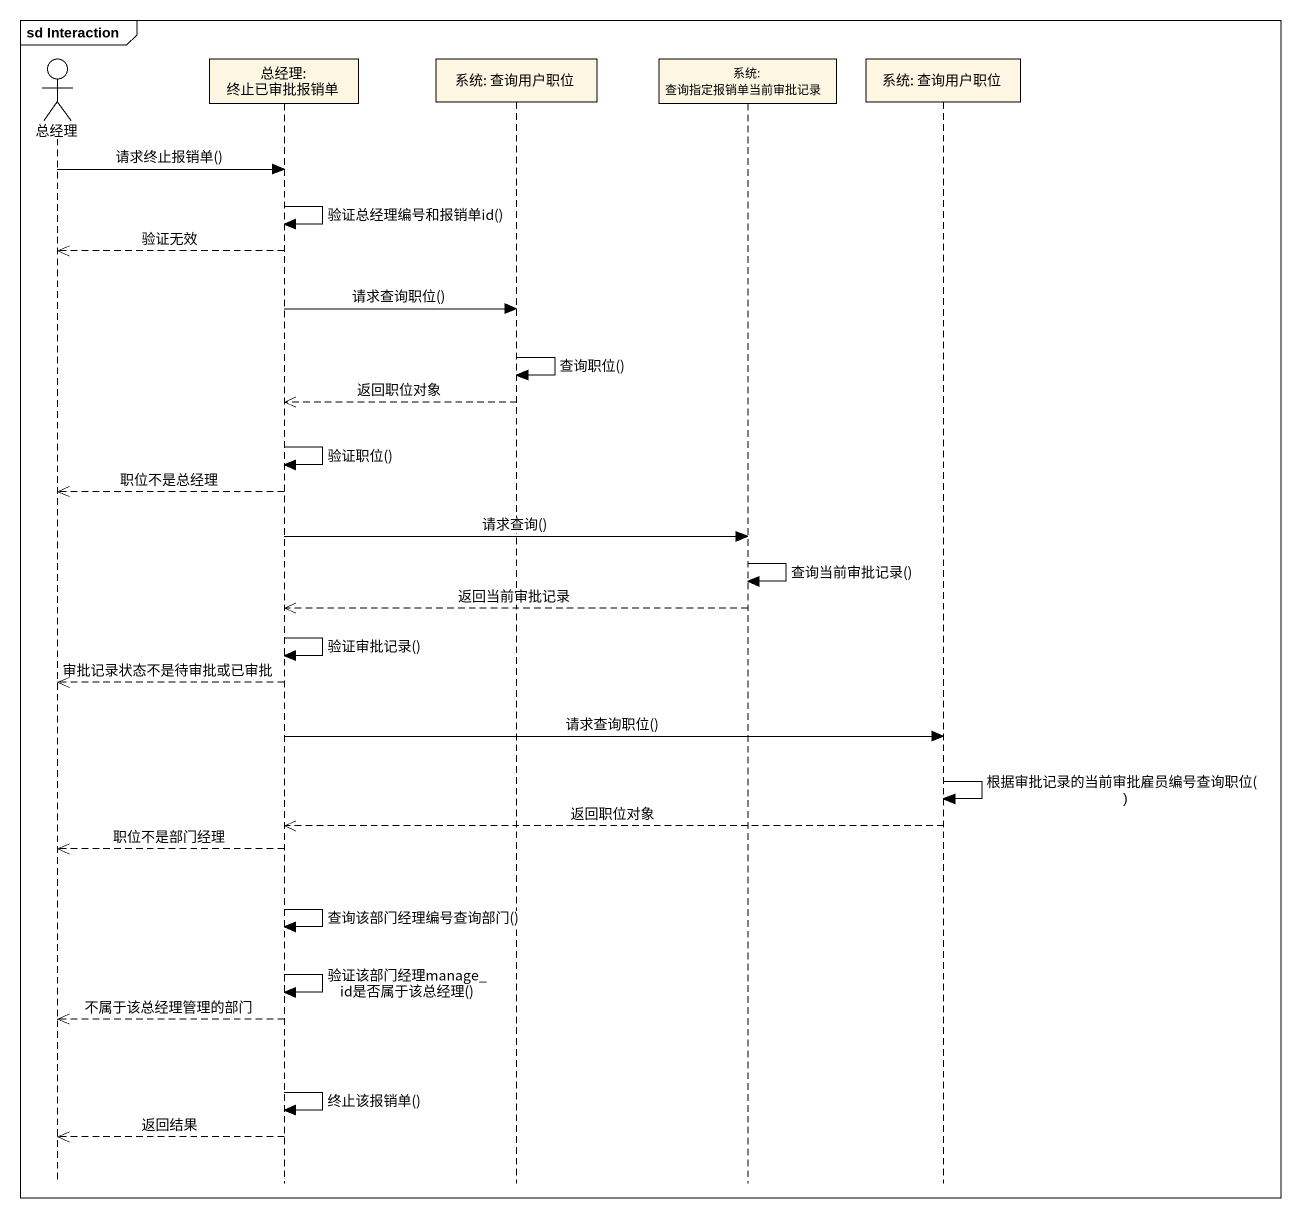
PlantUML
@startuml
mainframe sd Interaction
hide footbox
actor 总经理
participant "总经理: 终止已审批报销单" as 总经理_终止已审批报销单
participant "系统: 查询用户职位" as 系统_查询用户职位
participant "系统: 查询指定报销单当前审批记录" as 系统_查询指定报销单当前审批记录
participant "系统: 查询用户职位" as 系统_查询用户职位_2

总经理 -> 总经理_终止已审批报销单 : 请求终止报销单()
总经理_终止已审批报销单 -> 总经理_终止已审批报销单 : 验证总经理编号和报销单id()
总经理_终止已审批报销单 -->> 总经理 : 验证无效
总经理_终止已审批报销单 -> 系统_查询用户职位 : 请求查询职位()
系统_查询用户职位 -> 系统_查询用户职位 : 查询职位()
系统_查询用户职位 -->> 总经理_终止已审批报销单 : 返回职位对象
总经理_终止已审批报销单 -> 总经理_终止已审批报销单 : 验证职位()
总经理_终止已审批报销单 -->> 总经理 : 职位不是总经理
总经理_终止已审批报销单 -> 系统_查询指定报销单当前审批记录 : 请求查询()
系统_查询指定报销单当前审批记录 -> 系统_查询指定报销单当前审批记录 : 查询当前审批记录()
系统_查询指定报销单当前审批记录 -->> 总经理_终止已审批报销单 : 返回当前审批记录
总经理_终止已审批报销单 -> 总经理_终止已审批报销单 : 验证审批记录()
总经理_终止已审批报销单 -->> 总经理 : 审批记录状态不是待审批或已审批
总经理_终止已审批报销单 -> 系统_查询用户职位_2 : 请求查询职位()
系统_查询用户职位_2 -> 系统_查询用户职位_2 : 根据审批记录的当前审批雇员编号查询职位()
系统_查询用户职位_2 -->> 总经理_终止已审批报销单 : 返回职位对象
总经理_终止已审批报销单 -->> 总经理 : 职位不是部门经理
总经理_终止已审批报销单 -> 总经理_终止已审批报销单 : 查询该部门经理编号查询部门()
总经理_终止已审批报销单 -> 总经理_终止已审批报销单 : 验证该部门经理manage_id是否属于该总经理()
总经理_终止已审批报销单 -->> 总经理 : 不属于该总经理管理的部门
总经理_终止已审批报销单 -> 总经理_终止已审批报销单 : 终止该报销单()
总经理_终止已审批报销单 -->> 总经理 : 返回结果
@enduml
